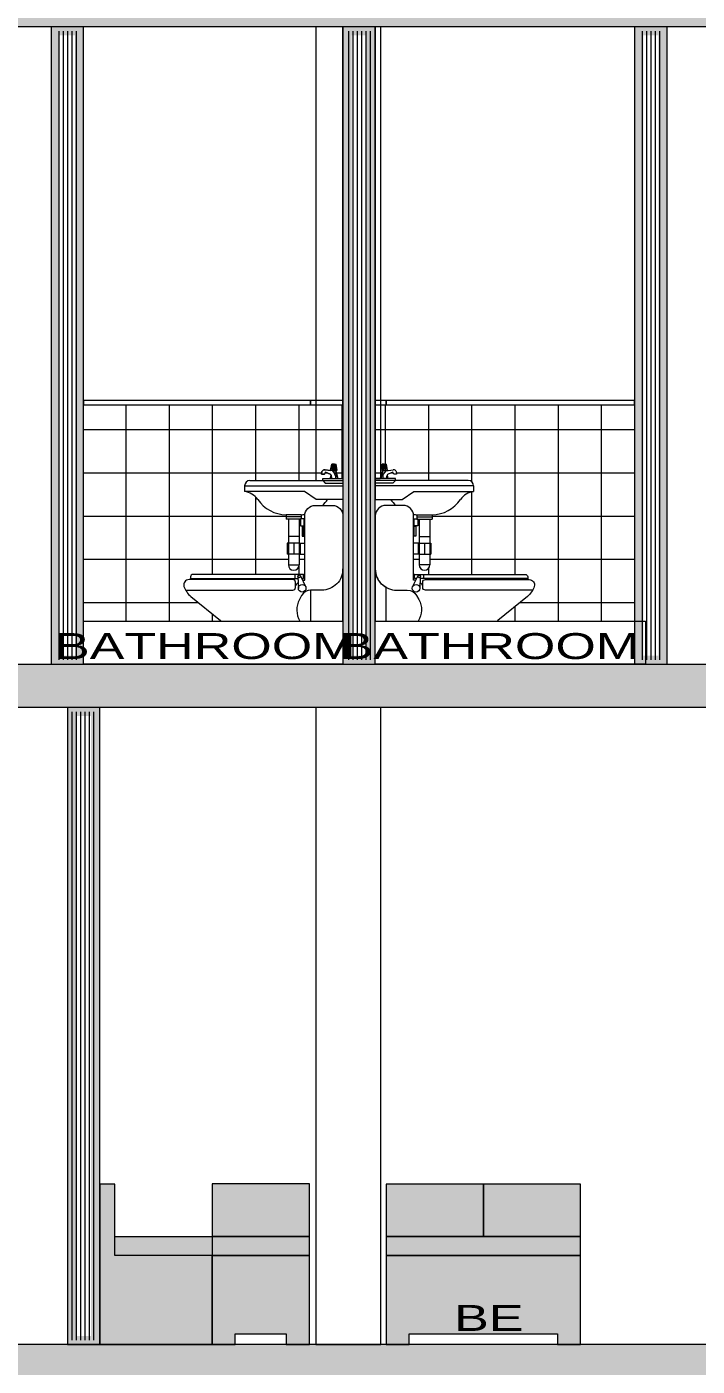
# Model space of a CAD drawing. Header units: millimetres. Extents: x 1555 to 3397, y 790 to 1592.
# Drawn here: x 1693.74 to 1696.84, y 794.87 to 801.06 of the extents above; entities that cross this region are included whole.
import ezdxf

# ---------------------------------------------------------------- set-up
doc = ezdxf.new("R2010")
doc.units = ezdxf.units.MM
for name, color, linetype, lineweight in [('0-Hach de Muro Alto', 145, 'Continuous', 5), ('0-Muro Alto', 145, 'Continuous', 5), ('CONCRETO DE LOSA ALIGERADO', 251, 'Continuous', 5), ('LOSA STDIO ARQ', 7, 'Continuous', 13), ('murito', 139, 'Continuous', 13), ('MURO ELEV', 7, 'Continuous', 20), ('TEXT2', 7, 'Continuous', 9)]:
    doc.layers.add(name, color=color, linetype=linetype, lineweight=lineweight)
for name, color, linetype, lineweight, true_color in [('APARATOS-SANITARIOS-02', 7, 'Continuous', 13, 0x474e45), ('COLUMNA ELEVACION', 7, 'Continuous', 9, 0x44484a), ('MUEBLESSS', 7, 'Continuous', 0, 0x3d3d3d), ('RELLENO DE MURO CORTE', 7, 'Continuous', 5, 0x5b605f), ('SILLON LM01', 7, 'Continuous', 15, 0x7b877c), ('SILLON LM02', 7, 'Continuous', 15, 0x6b6a56), ('SILLON LM03', 7, 'Continuous', 15, 0x6a7062), ('TEXTURA SH', 7, 'Continuous', 5, 0x5f8f9f)]:
    doc.layers.add(name, color=color, linetype=linetype, lineweight=lineweight, true_color=true_color)
doc.styles.add('TEXTO-AMBIENTES', font='GOTHIC.TTF', dxfattribs={"width": 1.5, "height": 0.125})
pattern_1 = [(90, (-65.009883, 10.738239), (-0.02, 1e-18), [])]
pattern_2 = [(90, (0, 0), (-0.2, 1e-17), []), (180, (0, 0), (-2e-17, -0.2), [])]

# ---------------------------------------------------------------- blocks, each defined once
blk = doc.blocks.new('A$C23D843CB')
at = {"layer": 'SILLON LM02'}
blk.add_hatch(color=256, dxfattribs=at).paths.add_polyline_path([(-0.1969, 0.3022), (0.2531, 0.3022), (0.2531, 0.2152), (-0.1969, 0.2152)])
at = {"layer": 'SILLON LM03'}
blk.add_hatch(color=256, dxfattribs=at).paths.add_polyline_path([(0.2531, 0.2152), (-0.1969, 0.2152), (-0.1969, 0.5454), (-0.2669, 0.5454), (-0.2669, -0.1978), (0.2531, -0.1978)])
at = {"layer": 'MUEBLESSS'}
for points in [[(0.2531, 0.2152), (-0.1969, 0.2152), (-0.1969, 0.5454), (-0.2669, 0.5454), (-0.2669, -0.1978), (0.2531, -0.1978)], [(-0.1969, 0.3022), (0.2531, 0.3022), (0.2531, 0.2152), (-0.1969, 0.2152)]]:
    blk.add_lwpolyline(points, close=True, dxfattribs=at)
blk = doc.blocks.new('A$C0D822149')
at = {"layer": 'SILLON LM01'}
h = blk.add_hatch(color=256, dxfattribs=at)
h.paths.add_polyline_path([(-0.0056, 0.5283), (-0.4556, 0.5283), (-0.4556, 0.2339), (-0.0056, 0.2339)])
h.paths.add_polyline_path([(0.4444, 0.5283), (-0.0056, 0.5283), (-0.0056, 0.2339), (0.4444, 0.2339)])
at = {"layer": 'SILLON LM02'}
blk.add_hatch(color=256, dxfattribs=at).paths.add_polyline_path([(0.4444, 0.2851), (-0.4556, 0.2851), (-0.4556, 0.1982), (0.4444, 0.1982)])
at = {"layer": 'SILLON LM03'}
blk.add_hatch(color=256, dxfattribs=at).paths.add_polyline_path([(0.4444, 0.1982), (-0.4556, 0.1982), (-0.4556, -0.2149), (-0.3484, -0.2149), (-0.3484, -0.1649), (0.3373, -0.1649), (0.3373, -0.2149), (0.4444, -0.2149)])
at = {"layer": 'MUEBLESSS'}
for p, q in [((0.3448, 0.5283), (-0.3559, 0.5283)), ((-0.4556, 0.4951), (-0.4556, -0.2149)), ((0.4444, -0.2149), (0.4444, 0.4951)), ((-0.3484, -0.1649), (0.3373, -0.1649)), ((0.3373, -0.1649), (0.3373, -0.2149)), ((-0.4556, -0.2149), (-0.3484, -0.2149)), ((-0.3484, -0.2149), (-0.3484, -0.2047)), ((0.3373, -0.2149), (0.4444, -0.2149))]:
    blk.add_line(p, q, dxfattribs=at)
for points in [[(0.4444, 0.5283), (-0.4556, 0.5283), (-0.4556, 0.2851), (0.4444, 0.2851)], [(-0.0056, 0.5283), (-0.4556, 0.5283), (-0.4556, 0.2851), (-0.0056, 0.2851)], [(0.4444, 0.5283), (-0.0056, 0.5283), (-0.0056, 0.2851), (0.4444, 0.2851)], [(0.4444, 0.2851), (-0.4556, 0.2851), (-0.4556, 0.1982), (0.4444, 0.1982)], [(0.4444, 0.1982), (-0.4556, 0.1982), (-0.4556, -0.2149), (-0.3484, -0.2149), (-0.3484, -0.1649), (0.3373, -0.1649), (0.3373, -0.2149), (0.4444, -0.2149)]]:
    blk.add_lwpolyline(points, close=True, dxfattribs=at)
blk = doc.blocks.new('A$C30E4131D')
at = {"layer": 'SILLON LM01'}
blk.add_hatch(color=256, dxfattribs=at).paths.add_polyline_path([(0.1841, 0.4726), (-0.2659, 0.4726), (-0.2659, 0.1781), (0.1841, 0.1781)])
at = {"layer": 'SILLON LM02'}
blk.add_hatch(color=256, dxfattribs=at).paths.add_polyline_path([(0.1841, 0.2294), (-0.2659, 0.2294), (-0.2659, 0.1424), (0.1841, 0.1424)])
at = {"layer": 'SILLON LM03'}
blk.add_hatch(color=256, dxfattribs=at).paths.add_polyline_path([(0.1841, 0.1424), (-0.2659, 0.1424), (-0.2659, -0.2706), (-0.1588, -0.2706), (-0.1588, -0.2206), (0.077, -0.2206), (0.077, -0.2706), (0.1841, -0.2706)])
at = {"layer": 'MUEBLESSS'}
for p, q in [((0.0844, 0.4726), (-0.1662, 0.4726)), ((0.1841, -0.2706), (0.1841, 0.4393)), ((-0.1588, -0.2206), (0.077, -0.2206)), ((0.077, -0.2206), (0.077, -0.2706)), ((-0.2659, -0.2706), (-0.1588, -0.2706)), ((-0.1588, -0.2706), (-0.1588, -0.2605)), ((0.077, -0.2706), (0.1841, -0.2706))]:
    blk.add_line(p, q, dxfattribs=at)
for points in [[(0.1841, 0.4726), (-0.2659, 0.4726), (-0.2659, 0.2294), (0.1841, 0.2294)], [(0.1841, 0.4726), (-0.2659, 0.4726), (-0.2659, 0.2294), (0.1841, 0.2294)], [(0.1841, 0.2294), (-0.2659, 0.2294), (-0.2659, 0.1424), (0.1841, 0.1424)], [(0.1841, 0.1424), (-0.2659, 0.1424), (-0.2659, -0.2706), (-0.1588, -0.2706), (-0.1588, -0.2206), (0.077, -0.2206), (0.077, -0.2706), (0.1841, -0.2706)]]:
    blk.add_lwpolyline(points, close=True, dxfattribs=at)

msp = doc.modelspace()

# ---------------------------------------------------------------- hatches: boundary and pattern name
at = {"layer": 'CONCRETO DE LOSA ALIGERADO'}
h = msp.add_hatch(dxfattribs=at)
h.set_pattern_fill('CONCRETE', color=256, scale=0.18, style=0, pattern_type=2)
h.set_pattern_definition([(45, (270.22152, -159.55642), (0, 0.180000819), [0.0254556, -0.050913, 0.0127278, -0.0763668, 0.0254556, -0.063639641]), (135, (270.33852, -159.54742), (-0.180000819, 0), [0.02545578, -0.0381834, 0.0127278, -0.063639, 0.02545578, -0.089096681]), (63.434949, (270.19452, -159.583415), (9e-12, 0.18), [0.020124, -0.080496, 0.020124, -0.080502118]), (116.565051, (270.19452, -159.583415), (-7e-11, 0.18), [0.020124, -0.080496, 0.020124, -0.080502118]), (0, (270.19452, -159.56542), (0, 0.18), [0.009, -0.072, 0.018, -0.072, 0.009]), (0, (270.19452, -159.53842), (0, 0.18), [-0.027, 0.018, -0.072, 0, -0.063, 0]), (0, (270.19452, -159.52942), (0, 0.18), [-0.072, 0, -0.054, 0.018, -0.036, 0]), (0, (270.19452, -159.50242), (0, 0.18), [-0.036, 0, -0.045, 0.018, -0.081, 0]), (0, (270.19452, -159.47542), (0, 0.18), [-0.036, 0.018, -0.072, 0.018, -0.036, 0]), (0, (270.19452, -159.43042), (0, 0.18), [-0.027, 0.018, -0.036, 0, -0.099, 0]), (0, (270.19452, -159.42142), (0, 0.18), [-0.036, 0, -0.108, 0.018, -0.018, 0]), (90, (270.20352, -159.54742), (-0.18, 0), [-0.054, 0, -0.054, 0, -0.072, 0]), (90, (270.22152, -159.58342), (-0.18, 0), [-0.027, 0.018, -0.072, 0, -0.063, 0]), (90, (270.23952, -159.58342), (-0.18, 0), [-0.072, 0, -0.063, 0.018, -0.027, 0]), (90, (270.33852, -159.58342), (-0.18, 0), [-0.036, 0.018, -0.09, 0.018, -0.018, 0]), (90, (270.21252, -159.56542), (-0.18, 0), [-0.054, 0, -0.063, 0, -0.063, 0]), (90, (270.23052, -159.56542), (-0.18, 0), [-0.045, 0, -0.099, 0, -0.036, 0]), (90, (270.24852, -159.55642), (-0.18, 0), [-0.09, 0, -0.027, 0, -0.063, 0]), (90, (270.25752, -159.57442), (-0.18, 0), [-0.081, 0, -0.036, 0, -0.045, 0]), (90, (270.27552, -159.54742), (-0.18, 0), [-0.072, 0, -0.027, 0, -0.072, 0]), (90, (270.28452, -159.53842), (-0.18, 0), [-0.081, 0, -0.036, 0, -0.063, 0]), (90, (270.29352, -159.58342), (-0.18, 0), [-0.108, 0, -0.045, 0, -0.027, 0]), (90, (270.30252, -159.55642), (-0.18, 0), [-0.036, 0, -0.072, 0, -0.072, 0]), (90, (270.31152, -159.56542), (-0.18, 0), [-0.081, 0, -0.045, 0, -0.054, 0]), (90, (270.32052, -159.57442), (-0.18, 0), [-0.072, 0, -0.054, 0, -0.054, 0]), (90, (270.33852, -159.56542), (-0.18, 0), [-0.054, 0, -0.054, 0, -0.072, 0]), (90, (270.35652, -159.55642), (-0.18, 0), [-0.072, 0, -0.036, 0, -0.072, 0]), (90, (270.36552, -159.54742), (-0.18, 0), [-0.027, 0, -0.108, 0, -0.045, 0])])
h.paths.add_polyline_path([(1702.42814, 801.06421), (1702.42814, 801.26421), (1690.72814, 801.26421), (1690.72814, 801.06421)])
h = msp.add_hatch(dxfattribs=at)
h.set_pattern_fill('CONCRETE', color=256, scale=0.18, style=0, pattern_type=2)
h.set_pattern_definition([(45, (270.22152, -162.70642), (0, 0.180000819), [0.0254556, -0.050913, 0.0127278, -0.0763668, 0.0254556, -0.063639641]), (135, (270.33852, -162.69742), (-0.180000819, 0), [0.02545578, -0.0381834, 0.0127278, -0.063639, 0.02545578, -0.089096681]), (63.434949, (270.19452, -162.733415), (9e-12, 0.18), [0.020124, -0.080496, 0.020124, -0.080502118]), (116.565051, (270.19452, -162.733415), (-7e-11, 0.18), [0.020124, -0.080496, 0.020124, -0.080502118]), (0, (270.19452, -162.71542), (0, 0.18), [0.009, -0.072, 0.018, -0.072, 0.009]), (0, (270.19452, -162.68842), (0, 0.18), [-0.027, 0.018, -0.072, 0, -0.063, 0]), (0, (270.19452, -162.67942), (0, 0.18), [-0.072, 0, -0.054, 0.018, -0.036, 0]), (0, (270.19452, -162.65242), (0, 0.18), [-0.036, 0, -0.045, 0.018, -0.081, 0]), (0, (270.19452, -162.62542), (0, 0.18), [-0.036, 0.018, -0.072, 0.018, -0.036, 0]), (0, (270.19452, -162.58042), (0, 0.18), [-0.027, 0.018, -0.036, 0, -0.099, 0]), (0, (270.19452, -162.57142), (0, 0.18), [-0.036, 0, -0.108, 0.018, -0.018, 0]), (90, (270.20352, -162.69742), (-0.18, 0), [-0.054, 0, -0.054, 0, -0.072, 0]), (90, (270.22152, -162.73342), (-0.18, 0), [-0.027, 0.018, -0.072, 0, -0.063, 0]), (90, (270.23952, -162.73342), (-0.18, 0), [-0.072, 0, -0.063, 0.018, -0.027, 0]), (90, (270.33852, -162.73342), (-0.18, 0), [-0.036, 0.018, -0.09, 0.018, -0.018, 0]), (90, (270.21252, -162.71542), (-0.18, 0), [-0.054, 0, -0.063, 0, -0.063, 0]), (90, (270.23052, -162.71542), (-0.18, 0), [-0.045, 0, -0.099, 0, -0.036, 0]), (90, (270.24852, -162.70642), (-0.18, 0), [-0.09, 0, -0.027, 0, -0.063, 0]), (90, (270.25752, -162.72442), (-0.18, 0), [-0.081, 0, -0.036, 0, -0.045, 0]), (90, (270.27552, -162.69742), (-0.18, 0), [-0.072, 0, -0.027, 0, -0.072, 0]), (90, (270.28452, -162.68842), (-0.18, 0), [-0.081, 0, -0.036, 0, -0.063, 0]), (90, (270.29352, -162.73342), (-0.18, 0), [-0.108, 0, -0.045, 0, -0.027, 0]), (90, (270.30252, -162.70642), (-0.18, 0), [-0.036, 0, -0.072, 0, -0.072, 0]), (90, (270.31152, -162.71542), (-0.18, 0), [-0.081, 0, -0.045, 0, -0.054, 0]), (90, (270.32052, -162.72442), (-0.18, 0), [-0.072, 0, -0.054, 0, -0.054, 0]), (90, (270.33852, -162.71542), (-0.18, 0), [-0.054, 0, -0.054, 0, -0.072, 0]), (90, (270.35652, -162.70642), (-0.18, 0), [-0.072, 0, -0.036, 0, -0.072, 0]), (90, (270.36552, -162.69742), (-0.18, 0), [-0.027, 0, -0.108, 0, -0.045, 0])])
h.paths.add_polyline_path([(1702.42814, 797.91421), (1702.42814, 798.11421), (1690.97814, 798.11421), (1690.97814, 797.91421)])
h = msp.add_hatch(dxfattribs=at)
h.set_pattern_fill('CONCRETE', color=256, scale=0.18, style=0, pattern_type=2)
h.set_pattern_definition([(45, (269.72152, -165.85492), (0, 0.180000819), [0.0254556, -0.050913, 0.0127278, -0.0763668, 0.0254556, -0.063639641]), (135, (269.83852, -165.84592), (-0.180000819, 0), [0.02545578, -0.0381834, 0.0127278, -0.063639, 0.02545578, -0.089096681]), (63.434949, (269.69452, -165.881925), (9e-12, 0.18), [0.020124, -0.080496, 0.020124, -0.080502118]), (116.565051, (269.69452, -165.881925), (-7e-11, 0.18), [0.020124, -0.080496, 0.020124, -0.080502118]), (0, (269.69452, -165.86392), (0, 0.18), [0.009, -0.072, 0.018, -0.072, 0.009]), (0, (269.69452, -165.83692), (0, 0.18), [-0.027, 0.018, -0.072, 0, -0.063, 0]), (0, (269.69452, -165.82792), (0, 0.18), [-0.072, 0, -0.054, 0.018, -0.036, 0]), (0, (269.69452, -165.80092), (0, 0.18), [-0.036, 0, -0.045, 0.018, -0.081, 0]), (0, (269.69452, -165.77392), (0, 0.18), [-0.036, 0.018, -0.072, 0.018, -0.036, 0]), (0, (269.69452, -165.72892), (0, 0.18), [-0.027, 0.018, -0.036, 0, -0.099, 0]), (0, (269.69452, -165.71992), (0, 0.18), [-0.036, 0, -0.108, 0.018, -0.018, 0]), (90, (269.70352, -165.84592), (-0.18, 0), [-0.054, 0, -0.054, 0, -0.072, 0]), (90, (269.72152, -165.88192), (-0.18, 0), [-0.027, 0.018, -0.072, 0, -0.063, 0]), (90, (269.73952, -165.88192), (-0.18, 0), [-0.072, 0, -0.063, 0.018, -0.027, 0]), (90, (269.83852, -165.88192), (-0.18, 0), [-0.036, 0.018, -0.09, 0.018, -0.018, 0]), (90, (269.71252, -165.86392), (-0.18, 0), [-0.054, 0, -0.063, 0, -0.063, 0]), (90, (269.73052, -165.86392), (-0.18, 0), [-0.045, 0, -0.099, 0, -0.036, 0]), (90, (269.74852, -165.85492), (-0.18, 0), [-0.09, 0, -0.027, 0, -0.063, 0]), (90, (269.75752, -165.87292), (-0.18, 0), [-0.081, 0, -0.036, 0, -0.045, 0]), (90, (269.77552, -165.84592), (-0.18, 0), [-0.072, 0, -0.027, 0, -0.072, 0]), (90, (269.78452, -165.83692), (-0.18, 0), [-0.081, 0, -0.036, 0, -0.063, 0]), (90, (269.79352, -165.88192), (-0.18, 0), [-0.108, 0, -0.045, 0, -0.027, 0]), (90, (269.80252, -165.85492), (-0.18, 0), [-0.036, 0, -0.072, 0, -0.072, 0]), (90, (269.81152, -165.86392), (-0.18, 0), [-0.081, 0, -0.045, 0, -0.054, 0]), (90, (269.82052, -165.87292), (-0.18, 0), [-0.072, 0, -0.054, 0, -0.054, 0]), (90, (269.83852, -165.86392), (-0.18, 0), [-0.054, 0, -0.054, 0, -0.072, 0]), (90, (269.85652, -165.85492), (-0.18, 0), [-0.072, 0, -0.036, 0, -0.072, 0]), (90, (269.86552, -165.84592), (-0.18, 0), [-0.027, 0, -0.108, 0, -0.045, 0])])
h.paths.add_polyline_path([(1698.97814, 794.7157), (1699.22814, 794.7157), (1699.22814, 794.7657), (1702.42814, 794.7657), (1702.42814, 794.9657), (1690.72814, 794.9657), (1690.72814, 794.7657), (1691.22814, 794.7657), (1691.22814, 794.7157), (1691.47814, 794.7157), (1691.47814, 794.7657), (1695.10314, 794.7657), (1695.10314, 794.7157), (1695.35314, 794.7157), (1695.35314, 794.7657), (1698.97814, 794.7657)])
at = {"layer": 'RELLENO DE MURO CORTE'}
h = msp.add_hatch(dxfattribs=at)
h.set_pattern_fill('_USER', color=256, scale=0.02, angle=90, style=0, pattern_type=0)
h.set_pattern_definition(pattern_1)
h.paths.add_polyline_path([(1693.98314, 801.04421), (1693.87314, 801.04421), (1693.87314, 798.13421), (1693.98314, 798.13421)])
h = msp.add_hatch(dxfattribs=at)
h.set_pattern_fill('_USER', color=256, scale=0.02, angle=90, style=0, pattern_type=0)
h.set_pattern_definition(pattern_1)
h.paths.add_polyline_path([(1695.33314, 801.04421), (1695.22314, 801.04421), (1695.22314, 798.13421), (1695.33314, 798.13421)])
h = msp.add_hatch(dxfattribs=at)
h.set_pattern_fill('_USER', color=256, scale=0.02, angle=90, style=0, pattern_type=0)
h.set_pattern_definition(pattern_1)
h.paths.add_polyline_path([(1696.68314, 801.04421), (1696.57314, 801.04421), (1696.57314, 798.13421), (1696.68314, 798.13421)])
h = msp.add_hatch(dxfattribs=at)
h.set_pattern_fill('_USER', color=256, scale=0.02, angle=90, style=0, pattern_type=0)
h.set_pattern_definition([(90, (-65.888981, 10.738239), (-0.02, 1e-18), [])])
h.paths.add_polyline_path([(1694.05814, 797.89421), (1693.94814, 797.89421), (1693.94814, 794.9857), (1694.05814, 794.9857)])
at = {"layer": 'TEXTURA SH'}
h = msp.add_hatch(dxfattribs=at)
h.set_pattern_fill('_USER', color=256, scale=0.2, angle=90, style=0, double=1, pattern_type=0)
h.set_pattern_definition(pattern_2)
h.paths.add_polyline_path([(1694.8091, 798.87667, 0.1972018), (1694.74814, 798.91421), (1694.74814, 798.93921, -0.4142136), (1694.77314, 798.96421), (1695.05314, 798.96421), (1695.05314, 799.31421), (1694.00314, 799.31421), (1694.00314, 798.31421), (1694.63968, 798.31421, 0.0065483), (1694.63672, 798.31667), (1694.4995, 798.42782, -0.1467004), (1694.46777, 798.47433, -0.507383), (1694.49112, 798.50624), (1694.49794, 798.50624), (1694.49794, 798.51153), (1694.49794, 798.51802, -0.4142136), (1694.51019, 798.53027), (1695.02125, 798.53027), (1695.02623, 798.53027), (1695.02623, 798.62405), (1695.00564, 798.62405), (1695.00064, 798.62405), (1695.00064, 798.57405, -1), (1694.95064, 798.57405), (1694.95064, 798.62405), (1694.94564, 798.62405), (1694.94564, 798.67405), (1694.95064, 798.67405), (1694.95064, 798.70499), (1694.95064, 798.78593), (1694.94064, 798.78593), (1694.94064, 798.80593, -0.2434675)])
h.paths.add_polyline_path([(1695.20314, 799.31421), (1695.05314, 799.31421), (1695.05314, 798.96421), (1695.11045, 798.96421), (1695.11045, 798.97421), (1695.1446, 798.97421), (1695.14897, 798.9891, 0.1476046), (1695.14342, 798.99373), (1695.12219, 799.00279), (1695.11733, 798.99405), (1695.10469, 798.99405), (1695.10631, 799.00603), (1695.10891, 799.00956, -0.2820988), (1695.121, 799.0145), (1695.14637, 799.01035), (1695.15165, 799.04034), (1695.16165, 799.04034), (1695.16962, 799.04034), (1695.16853, 799.01197), (1695.16353, 799.04034), (1695.16165, 799.04034), (1695.16165, 799.01197), (1695.15733, 799.00549), (1695.16611, 798.99346, -0.1589329), (1695.16852, 798.98609), (1695.16852, 798.97421), (1695.20314, 798.97421)])
h = msp.add_hatch(dxfattribs=at)
h.set_pattern_fill('_USER', color=256, scale=0.2, angle=90, style=0, double=1, pattern_type=0)
h.set_pattern_definition(pattern_2)
h.paths.add_polyline_path([(1696.55314, 799.31421), (1695.40314, 799.31421), (1695.40314, 799.04034), (1695.40463, 799.04034), (1695.40991, 799.01035), (1695.43528, 799.0145, -0.2820988), (1695.44737, 799.00956), (1695.44997, 799.00603), (1695.45159, 798.99405), (1695.43895, 798.99405), (1695.43409, 799.00279), (1695.41286, 798.99373, 0.1476046), (1695.40731, 798.9891), (1695.41168, 798.97421), (1695.44583, 798.97421), (1695.44583, 798.96421), (1695.78314, 798.96421, -0.4142136), (1695.80814, 798.93921), (1695.80814, 798.91421, 0.2020751), (1695.74616, 798.87521, -0.2405699), (1695.61564, 798.80593), (1695.61564, 798.78593), (1695.60564, 798.78593), (1695.60564, 798.70499), (1695.60564, 798.67405), (1695.61064, 798.67405), (1695.61064, 798.62405), (1695.60564, 798.62405), (1695.60564, 798.57405, -1), (1695.55564, 798.57405), (1695.55564, 798.62405), (1695.55064, 798.62405), (1695.53005, 798.62405), (1695.53005, 798.53027), (1695.53503, 798.53027), (1696.04609, 798.53027, -0.4142136), (1696.05834, 798.51802), (1696.05834, 798.51153), (1696.05834, 798.50624), (1696.06516, 798.50624, -0.507383), (1696.08851, 798.47433, -0.1467004), (1696.05679, 798.42782), (1695.91956, 798.31667, 0.0065483), (1695.9166, 798.31421), (1696.55314, 798.31421)])
h.paths.add_polyline_path([(1695.40314, 799.31421), (1695.35314, 799.31421), (1695.35314, 798.97421), (1695.37608, 798.97421), (1695.38652, 799.01197), (1695.37963, 799.01197), (1695.38463, 799.04034), (1695.39463, 799.04034), (1695.40314, 799.04034)])

# ---------------------------------------------------------------- linework, layer by layer
at = {"layer": '0-Hach de Muro Alto', "const_width": 0.04}
for points in [[(1693.98314, 801.04421), (1693.87314, 801.04421), (1693.87314, 798.13421), (1693.98314, 798.13421)], [(1695.33314, 801.04421), (1695.22314, 801.04421), (1695.22314, 798.13421), (1695.33314, 798.13421)], [(1696.68314, 801.04421), (1696.57314, 801.04421), (1696.57314, 798.13421), (1696.68314, 798.13421)], [(1694.05814, 797.89421), (1693.94814, 797.89421), (1693.94814, 794.9857), (1694.05814, 794.9857)]]:
    msp.add_lwpolyline(points, close=True, dxfattribs=at)
at = {"layer": '0-Muro Alto'}
for points in [[(1694.00314, 801.06421), (1693.85314, 801.06421), (1693.85314, 798.11421), (1694.00314, 798.11421)], [(1695.35314, 801.06421), (1695.20314, 801.06421), (1695.20314, 798.11421), (1695.35314, 798.11421)], [(1696.70314, 801.06421), (1696.55314, 801.06421), (1696.55314, 798.11421), (1696.70314, 798.11421)], [(1694.07814, 797.91421), (1693.92814, 797.91421), (1693.92814, 794.9657), (1694.07814, 794.9657)]]:
    msp.add_lwpolyline(points, close=True, dxfattribs=at)
at = {"layer": 'APARATOS-SANITARIOS-02'}
for p, q in [((1695.10631, 799.00603), (1695.10469, 798.99405)), ((1695.10469, 798.99405), (1695.11733, 798.99405)), ((1695.10891, 799.00956), (1695.10631, 799.00603)), ((1695.11733, 798.99405), (1695.12219, 799.00279)), ((1695.15479, 799.00897), (1695.121, 799.0145)), ((1695.12219, 799.00279), (1695.14342, 798.99373)), ((1695.14897, 798.9891), (1695.1446, 798.97421)), ((1695.14665, 799.01197), (1695.15165, 799.04034)), ((1695.16165, 799.01197), (1695.14665, 799.01197)), ((1695.16165, 799.04034), (1695.15165, 799.04034)), ((1695.15478, 799.01197), (1695.15368, 799.04034)), ((1695.15405, 799.03088), (1695.15572, 799.04034)), ((1695.15441, 799.02142), (1695.15775, 799.04034)), ((1695.15478, 799.01197), (1695.15978, 799.04034)), ((1695.15479, 799.00897), (1695.16611, 798.99346)), ((1695.15479, 799.00897), (1695.16852, 799.00897)), ((1695.15965, 799.00897), (1695.15965, 799.01197)), ((1695.16165, 799.01197), (1695.16165, 799.04034)), ((1695.16165, 799.04034), (1695.17165, 799.04034)), ((1695.16165, 799.01197), (1695.17665, 799.01197)), ((1695.16853, 799.01197), (1695.16353, 799.04034)), ((1695.16365, 799.00897), (1695.16365, 799.01197)), ((1695.16889, 799.02142), (1695.16556, 799.04034)), ((1695.16926, 799.03088), (1695.16759, 799.04034)), ((1695.16852, 799.00897), (1695.17059, 799.00896)), ((1695.16852, 799.00897), (1695.17813, 798.97421)), ((1695.16853, 799.01197), (1695.16962, 799.04034)), ((1695.17059, 799.00897), (1695.1802, 798.97421)), ((1695.17665, 799.01197), (1695.17165, 799.04034)), ((1695.38569, 799.00897), (1695.37608, 798.97421)), ((1695.38777, 799.00897), (1695.37815, 798.97421)), ((1695.37963, 799.01197), (1695.38463, 799.04034)), ((1695.39463, 799.01197), (1695.37963, 799.01197)), ((1695.39463, 799.04034), (1695.38463, 799.04034)), ((1695.38777, 799.00897), (1695.38569, 799.00896)), ((1695.38775, 799.01197), (1695.38666, 799.04034)), ((1695.38702, 799.03088), (1695.38869, 799.04034)), ((1695.38739, 799.02142), (1695.39072, 799.04034)), ((1695.38775, 799.01197), (1695.39275, 799.04034)), ((1695.40149, 799.00897), (1695.38777, 799.00897)), ((1695.40149, 799.00897), (1695.39017, 798.99346)), ((1695.39263, 799.00897), (1695.39263, 799.01197)), ((1695.39463, 799.01197), (1695.39463, 799.04034)), ((1695.39463, 799.04034), (1695.40463, 799.04034)), ((1695.39463, 799.01197), (1695.40963, 799.01197)), ((1695.4015, 799.01197), (1695.3965, 799.04034)), ((1695.39663, 799.00897), (1695.39663, 799.01197)), ((1695.40187, 799.02142), (1695.39853, 799.04034)), ((1695.40223, 799.03088), (1695.40056, 799.04034)), ((1695.40149, 799.00897), (1695.43528, 799.0145)), ((1695.4015, 799.01197), (1695.4026, 799.04034)), ((1695.40963, 799.01197), (1695.40463, 799.04034)), ((1695.40731, 798.9891), (1695.41168, 798.97421)), ((1695.43409, 799.00279), (1695.41286, 798.99373)), ((1695.43895, 798.99405), (1695.43409, 799.00279)), ((1695.45159, 798.99405), (1695.43895, 798.99405)), ((1695.44737, 799.00956), (1695.44997, 799.00603)), ((1695.44997, 799.00603), (1695.45159, 798.99405)), ((1694.74814, 798.93921), (1694.74814, 798.91421)), ((1694.74814, 798.93921), (1695.20314, 798.93921)), ((1694.77314, 798.96421), (1695.20314, 798.96421)), ((1695.11045, 798.96421), (1695.12154, 798.95187)), ((1695.12154, 798.95187), (1695.20314, 798.95187)), ((1695.15102, 798.98223), (1695.15102, 798.97421)), ((1695.16852, 798.98609), (1695.16852, 798.97421)), ((1695.78314, 798.96421), (1695.35314, 798.96421)), ((1695.43474, 798.95187), (1695.35314, 798.95187)), ((1695.80814, 798.93921), (1695.35314, 798.93921)), ((1695.38777, 798.98609), (1695.38777, 798.97421)), ((1695.40526, 798.98223), (1695.40526, 798.97421)), ((1695.44583, 798.96421), (1695.43474, 798.95187)), ((1695.80814, 798.93921), (1695.80814, 798.91421)), ((1695.02482, 798.91421), (1694.74814, 798.91421)), ((1695.0788, 798.87671), (1695.02482, 798.91421)), ((1695.20314, 798.87671), (1695.0788, 798.87671)), ((1695.35314, 798.87671), (1695.47748, 798.87671)), ((1695.47748, 798.87671), (1695.53146, 798.91421)), ((1695.53146, 798.91421), (1695.80814, 798.91421)), ((1695.01064, 798.80593), (1694.94064, 798.80593)), ((1694.94064, 798.80593), (1694.94064, 798.78593)), ((1695.01064, 798.80593), (1695.01064, 798.78593)), ((1695.54564, 798.80593), (1695.61564, 798.80593)), ((1695.54564, 798.80593), (1695.54564, 798.78593)), ((1695.61564, 798.80593), (1695.61564, 798.78593)), ((1695.01064, 798.79593), (1694.94064, 798.79593)), ((1695.01064, 798.78593), (1694.94064, 798.78593)), ((1694.95064, 798.78593), (1694.95064, 798.70499)), ((1695.00064, 798.78593), (1695.00064, 798.70499)), ((1695.54564, 798.79593), (1695.61564, 798.79593)), ((1695.54564, 798.78593), (1695.61564, 798.78593)), ((1695.55564, 798.78593), (1695.55564, 798.70499)), ((1695.60564, 798.78593), (1695.60564, 798.70499)), ((1695.00064, 798.70499), (1694.95064, 798.70499)), ((1694.95064, 798.70499), (1694.95064, 798.67405)), ((1695.00064, 798.70499), (1694.95064, 798.70499)), ((1695.00064, 798.70499), (1695.00064, 798.67405)), ((1695.55564, 798.70499), (1695.60564, 798.70499)), ((1695.55564, 798.70499), (1695.55564, 798.67405)), ((1695.55564, 798.70499), (1695.60564, 798.70499)), ((1695.60564, 798.70499), (1695.60564, 798.67405)), ((1694.94564, 798.67405), (1694.94564, 798.62405)), ((1694.95064, 798.67405), (1694.94564, 798.67405)), ((1694.95064, 798.62405), (1694.94564, 798.62405)), ((1694.95064, 798.67405), (1694.95064, 798.57405)), ((1695.00064, 798.67405), (1694.95064, 798.67405)), ((1695.00064, 798.62405), (1694.95064, 798.62405)), ((1694.97564, 798.67405), (1694.97564, 798.62405)), ((1695.00064, 798.67405), (1695.00064, 798.57405)), ((1695.00064, 798.67405), (1695.00564, 798.67405)), ((1695.00064, 798.62405), (1695.00564, 798.62405)), ((1695.00564, 798.67405), (1695.00564, 798.62405)), ((1695.00564, 798.67405), (1695.02623, 798.67405)), ((1695.00564, 798.62405), (1695.02623, 798.62405)), ((1695.55064, 798.67405), (1695.53005, 798.67405)), ((1695.55064, 798.62405), (1695.53005, 798.62405)), ((1695.55064, 798.67405), (1695.55064, 798.62405)), ((1695.55564, 798.67405), (1695.55064, 798.67405)), ((1695.55564, 798.62405), (1695.55064, 798.62405)), ((1695.55564, 798.67405), (1695.55564, 798.57405)), ((1695.55564, 798.67405), (1695.60564, 798.67405)), ((1695.55564, 798.62405), (1695.60564, 798.62405)), ((1695.58064, 798.67405), (1695.58064, 798.62405)), ((1695.60564, 798.67405), (1695.60564, 798.57405)), ((1695.60564, 798.67405), (1695.61064, 798.67405)), ((1695.60564, 798.62405), (1695.61064, 798.62405)), ((1695.61064, 798.67405), (1695.61064, 798.62405)), ((1694.95064, 798.57405), (1695.00064, 798.57405)), ((1695.60564, 798.57405), (1695.55564, 798.57405)), ((1694.49794, 798.51153), (1694.49794, 798.50624)), ((1694.98038, 798.53027), (1694.98038, 798.51153)), ((1694.99513, 798.51816), (1694.99697, 798.46545)), ((1695.00635, 798.52269), (1695.03048, 798.4739)), ((1695.02125, 798.53027), (1695.02623, 798.53027)), ((1695.54993, 798.52269), (1695.5258, 798.4739)), ((1695.53503, 798.53027), (1695.53005, 798.53027)), ((1695.56115, 798.51816), (1695.55931, 798.46545)), ((1695.5759, 798.53027), (1695.5759, 798.51153)), ((1696.05834, 798.51153), (1696.05834, 798.50624))]:
    msp.add_line(p, q, dxfattribs=at)
for points in [[(1695.11045, 798.96421), (1695.11045, 798.97421), (1695.20314, 798.97421), (1695.20314, 798.87671)], [(1695.44583, 798.96421), (1695.44583, 798.97421), (1695.35314, 798.97421), (1695.35314, 798.87671)]]:
    msp.add_lwpolyline(points, dxfattribs=at)
for points in [[(1695.01628, 798.50261, -0.0512027), (1695.02623, 798.5037), (1695.02623, 798.80027, -0.4142136), (1695.07524, 798.84927), (1695.15414, 798.84927, -0.4142136), (1695.20314, 798.80027), (1695.20314, 798.55525, -0.4142136), (1695.10513, 798.45724), (1695.05509, 798.45724, 0.2725792), (1695.01224, 798.432), (1695.00191, 798.41338, 0.27174), (1695.00433, 798.31421, 0.27174)], [(1695.54, 798.50261, 0.0512027), (1695.53005, 798.5037), (1695.53005, 798.80027, 0.4142136), (1695.48104, 798.84927), (1695.40214, 798.84927, 0.4142136), (1695.35314, 798.80027), (1695.35314, 798.55525, 0.4142136), (1695.45115, 798.45724), (1695.50119, 798.45724, -0.2725792), (1695.54404, 798.432), (1695.55437, 798.41338, -0.27174), (1695.55195, 798.31421, -0.27174)], [(1694.47504, 798.45724), (1694.97148, 798.45724, 0.4142136), (1694.98373, 798.46949), (1694.98373, 798.49399, 0.4142136), (1694.97148, 798.50624), (1694.49112, 798.50624, 0.507383), (1694.46777, 798.47433, 0.1467004), (1694.4995, 798.42782), (1694.63672, 798.31667, -0.0065483), (1694.63968, 798.31421, -0.0065483)], [(1695.01187, 798.51153), (1695.02125, 798.51153), (1695.02125, 798.53027), (1694.51019, 798.53027, 0.4142136), (1694.49794, 798.51802), (1694.49794, 798.51153), (1694.99536, 798.51153)], [(1695.54441, 798.51153), (1695.53503, 798.51153), (1695.53503, 798.53027), (1696.04609, 798.53027, -0.4142136), (1696.05834, 798.51802), (1696.05834, 798.51153), (1695.56092, 798.51153)], [(1696.08124, 798.45724), (1695.5848, 798.45724, -0.4142136), (1695.57255, 798.46949), (1695.57255, 798.49399, -0.4142136), (1695.5848, 798.50624), (1696.06516, 798.50624, -0.507383), (1696.08851, 798.47433, -0.1467004), (1696.05679, 798.42782), (1695.91956, 798.31667, 0.0065483), (1695.9166, 798.31421, 0.0065483)]]:
    msp.add_lwpolyline(points, format="xyb", dxfattribs=at)
for points in [[(1695.02359, 798.78702), (1695.00671, 798.78702), (1695.00671, 798.75516), (1695.02359, 798.75516)], [(1695.02266, 798.75329), (1695.01515, 798.75329), (1695.01515, 798.70644), (1695.02266, 798.70644)], [(1695.53269, 798.78702), (1695.54957, 798.78702), (1695.54957, 798.75516), (1695.53269, 798.75516)], [(1695.53362, 798.75329), (1695.54113, 798.75329), (1695.54113, 798.70644), (1695.53362, 798.70644)]]:
    msp.add_lwpolyline(points, close=True, dxfattribs=at)
for centre, radius in [((1695.0006, 798.52078), 0.00606), ((1695.55568, 798.52078), 0.00606), ((1695.01464, 798.46607), 0.01768), ((1695.54164, 798.46607), 0.01768)]:
    msp.add_circle(centre, radius, dxfattribs=at)
for centre, radius, start, end in [((1695.11898, 799.00216), 0.0125, 80.705386, 143.720175), ((1695.13852, 798.98223), 0.0125, 0, 66.898626), ((1695.15602, 798.98609), 0.0125, 0, 36.122616), ((1695.40027, 798.98609), 0.0125, 143.877384, 180), ((1695.41776, 798.98223), 0.0125, 113.101374, 180), ((1695.4373, 799.00216), 0.0125, 36.279825, 99.294614), ((1694.77314, 798.93921), 0.025, 90, 180), ((1695.78314, 798.93921), 0.025, 0, 90), ((1694.73289, 798.82116), 0.09429, 36.068712, 80.691473), ((1694.94321, 798.96836), 0.16245, 214.360533, 269.094278), ((1694.99353, 798.97539), 0.17032, 312.229383, 324.592976), ((1695.56275, 798.97539), 0.17032, 215.407024, 227.770617), ((1695.61307, 798.96836), 0.16245, 270.905722, 325.639467), ((1695.82339, 798.82116), 0.09429, 99.308527, 143.931288), ((1694.99353, 798.97539), 0.17032, 275.765115, 281.300894), ((1695.56275, 798.97539), 0.17032, 258.699106, 264.234885), ((1694.97564, 798.57405), 0.025, 180, 360), ((1695.58064, 798.57405), 0.025, 180, 0), ((1695.02659, 798.4547), 0.049, 128.609889, 150.988892), ((1695.52969, 798.4547), 0.049, 29.011108, 51.390111)]:
    msp.add_arc(centre, radius, start, end, dxfattribs=at)
at = {"layer": 'COLUMNA ELEVACION'}
msp.add_lwpolyline([(1695.20314, 801.06421), (1695.07814, 801.06421), (1695.07814, 798.96421), (1695.11045, 798.96421), (1695.11045, 798.97421), (1695.1446, 798.97421), (1695.14897, 798.9891, 0.1476046), (1695.14342, 798.99373), (1695.12219, 799.00279), (1695.11733, 798.99405), (1695.10469, 798.99405), (1695.10631, 799.00603), (1695.10891, 799.00956, -0.2820988), (1695.121, 799.0145), (1695.14637, 799.01035), (1695.15165, 799.04034), (1695.16165, 799.04034), (1695.16962, 799.04034), (1695.16853, 799.01197), (1695.16353, 799.04034), (1695.16165, 799.04034), (1695.16165, 799.01197), (1695.15733, 799.00549), (1695.16611, 798.99346, -0.1589329), (1695.16852, 798.98609), (1695.16852, 798.97421), (1695.20314, 798.97421)], format="xyb", close=True, dxfattribs=at)
for points in [[(1695.37814, 801.06421), (1695.35314, 801.06421), (1695.35314, 798.97421), (1695.37608, 798.97421), (1695.37814, 798.98166)], [(1695.37814, 797.91421), (1695.07814, 797.91421), (1695.07814, 794.9657), (1695.37814, 794.9657)]]:
    msp.add_lwpolyline(points, close=True, dxfattribs=at)
for points in [[(1695.20314, 798.31421), (1695.20314, 798.55525, -0.4142136), (1695.10513, 798.45724), (1695.05509, 798.45724, 0.0099632), (1695.05314, 798.4572), (1695.05314, 798.31421)], [(1695.40314, 798.31421), (1695.40314, 798.4698, -0.2710843), (1695.35314, 798.55525), (1695.35314, 798.31421)]]:
    msp.add_lwpolyline(points, format="xyb", dxfattribs=at)
at = {"layer": 'LOSA STDIO ARQ'}
for points in [[(1690.72814, 801.26421), (1702.42814, 801.26421), (1702.42814, 801.06421), (1690.72814, 801.06421)], [(1690.97814, 798.11421), (1702.42814, 798.11421), (1702.42814, 797.91421), (1690.97814, 797.91421)], [(1690.97814, 798.11421), (1702.42814, 798.11421), (1702.42814, 797.91421), (1690.97814, 797.91421)], [(1702.42814, 794.9657), (1690.72814, 794.9657), (1690.72814, 794.7657), (1691.22814, 794.7657), (1691.22814, 794.71604), (1691.47814, 794.71604), (1691.47814, 794.7657), (1695.10314, 794.7657), (1695.10314, 794.7157), (1695.35314, 794.7157), (1695.35314, 794.7657), (1698.97814, 794.7657), (1698.97814, 794.7157), (1699.22814, 794.7157), (1699.22814, 794.7657), (1702.42814, 794.7657)]]:
    msp.add_lwpolyline(points, close=True, dxfattribs=at)
at = {"layer": 'LOSA STDIO ARQ', "const_width": 0.04}
for points in [[(1690.74814, 801.24421), (1702.40814, 801.24421), (1702.40814, 801.08421), (1690.74814, 801.08421)], [(1690.99814, 798.09421), (1702.40814, 798.09421), (1702.40814, 797.93421), (1690.99814, 797.93421)], [(1702.40814, 794.9457), (1690.74814, 794.9457), (1690.74814, 794.7857), (1691.24814, 794.7857), (1691.24814, 794.73604), (1691.45814, 794.73604), (1691.45814, 794.7857), (1695.12314, 794.7857), (1695.12314, 794.7357), (1695.33314, 794.7357), (1695.33314, 794.7857), (1698.99814, 794.7857), (1698.99814, 794.7357), (1699.20814, 794.7357), (1699.20814, 794.7857), (1702.40814, 794.7857)]]:
    msp.add_lwpolyline(points, close=True, dxfattribs=at)
at = {"layer": 'murito'}
for points in [[(1694.00314, 798.31421), (1695.20314, 798.31421), (1695.20314, 798.11421), (1694.00314, 798.11421)], [(1695.35314, 798.31421), (1696.60314, 798.31421), (1696.60314, 798.11421), (1695.35314, 798.11421)]]:
    msp.add_lwpolyline(points, close=True, dxfattribs=at)
at = {"layer": 'MURO ELEV'}
for points in [[(1695.05314, 799.33421), (1694.00314, 799.33421), (1694.00314, 799.31421), (1695.05314, 799.31421)], [(1695.20314, 799.33421), (1695.05314, 799.33421), (1695.05314, 799.31421), (1695.20314, 799.31421)], [(1695.40314, 799.33421), (1695.35314, 799.33421), (1695.35314, 799.31421), (1695.40314, 799.31421)], [(1696.55314, 799.33421), (1695.40314, 799.33421), (1695.40314, 799.31421), (1696.55314, 799.31421)]]:
    msp.add_lwpolyline(points, close=True, dxfattribs=at)

# ---------------------------------------------------------------- block references
at = {"layer": 'MUEBLESSS'}
for name, p in [('A$C23D843CB', (1694.34507, 795.1635)), ('A$C30E4131D', (1694.864, 795.23634)), ('A$C0D822149', (1695.85869, 795.18055))]:
    msp.add_blockref(name, p, dxfattribs=at)

# ---------------------------------------------------------------- texts
at = {"layer": 'TEXT2', "char_height": 0.12, "attachment_point": 5, "style": 'TEXTO-AMBIENTES'}
for s, insert, width in [('\\A1;BATHROOM', (1694.56623, 798.19745), 1.9880209), ('\\A1;BATHROOM', (1695.87857, 798.19745), 1.9880209), ('\\A1;BE', (1695.87857, 795.08894), 0.9241888)]:
    msp.add_mtext(s, dxfattribs=dict(at, insert=insert, width=width))

doc.saveas('drawing.dxf')
